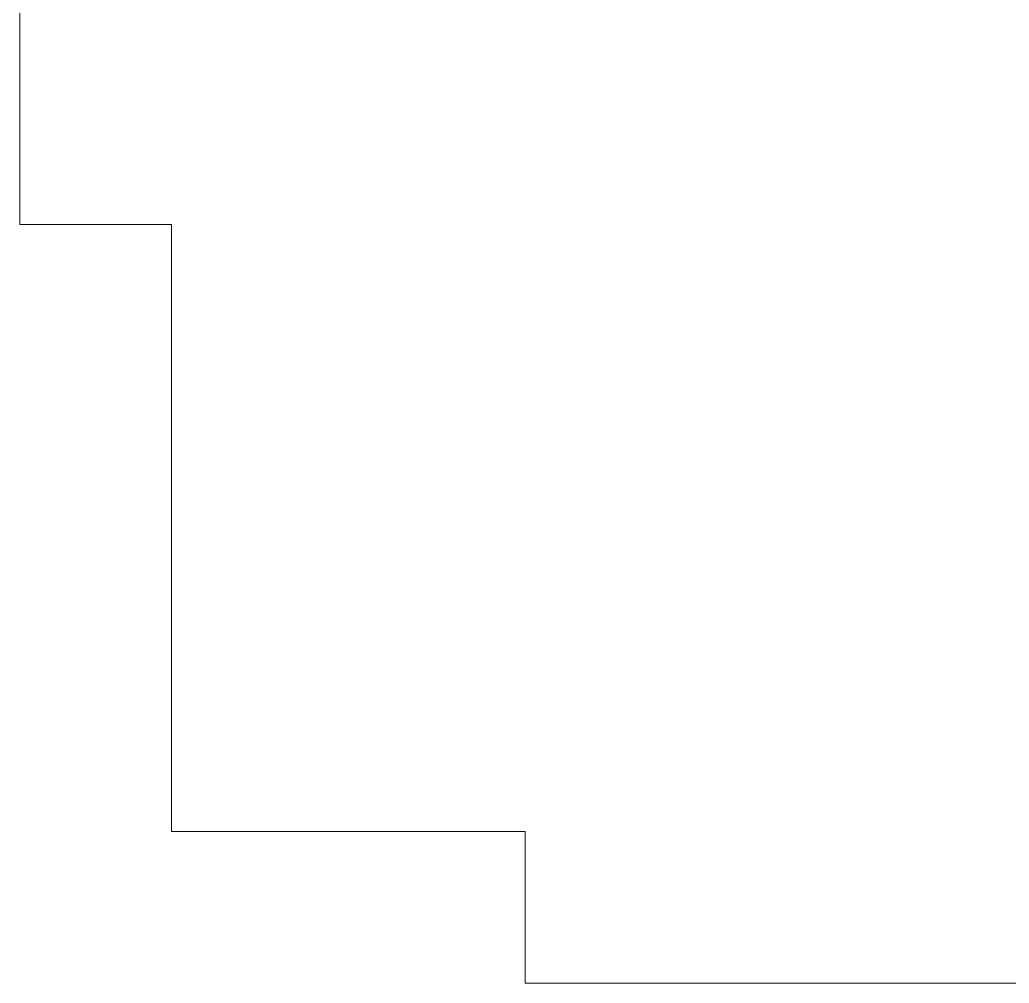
# Model space of a CAD drawing. Header units: centimetres. Extents: x -10.5 to 10.5, y -5.5 to 5.5.
# Drawn here: x -3.467 to -1.528, y -5.399 to -3.512 of the extents above; entities that cross this region are included whole.
import ezdxf

# ---------------------------------------------------------------- set-up
doc = ezdxf.new("R2010")
doc.units = ezdxf.units.CM
doc.header["$MEASUREMENT"] = 0
doc.layers.add('Laag 1', color=7, linetype='Continuous')

msp = doc.modelspace()

# ---------------------------------------------------------------- linework, layer by layer
at = {"layer": 'Laag 1', "color": 242, "lineweight": 9}
for points in [[(-3.46698, -2.92217), (-3.46698, -2.92217), (-3.46698, -3.91274), (-3.46698, -3.91274)], [(-3.46698, -3.91274), (-3.46698, -3.91274), (-3.16981, -3.91274), (-3.16981, -3.91274)], [(-3.16981, -3.91274), (-3.16981, -3.91274), (-3.16981, -5.10142), (-3.16981, -5.10142)], [(-3.16981, -5.10142), (-3.16981, -5.10142), (-2.47642, -5.10142), (-2.47642, -5.10142)], [(-2.47642, -5.10142), (-2.47642, -5.10142), (-2.47642, -5.39858), (-2.47642, -5.39858)], [(-2.47642, -5.39858), (-2.47642, -5.39858), (-1.48585, -5.39858), (-1.48585, -5.39858)]]:
    msp.add_open_spline(points, degree=3, dxfattribs=at)

doc.saveas('drawing.dxf')
